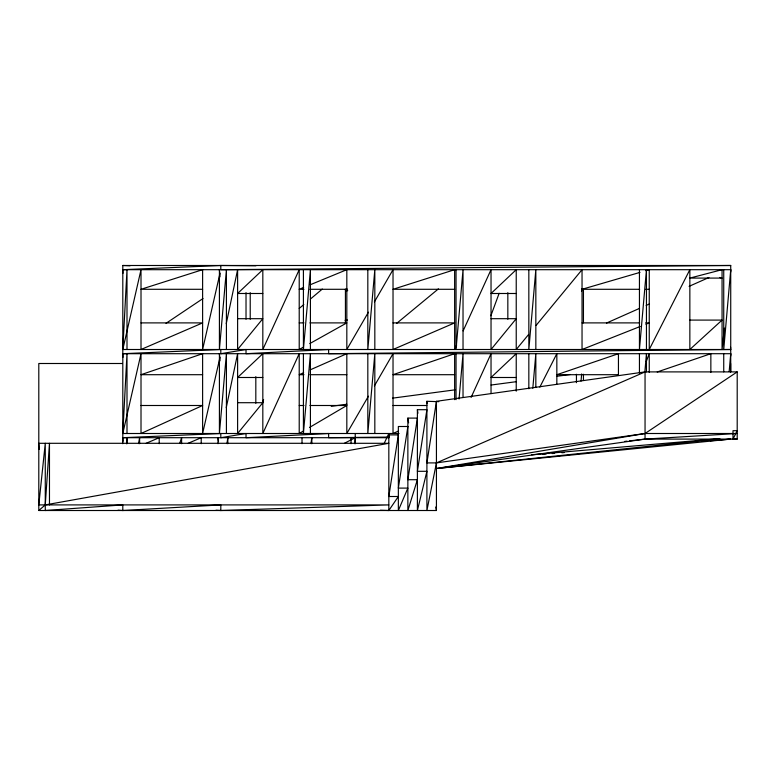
<?xml version="1.0" encoding="UTF-8"?>
<svg xmlns="http://www.w3.org/2000/svg" width="776" height="776" viewBox="0 0 776 776"><rect width="100%" height="100%" fill="white"/><g stroke="black" fill="none" stroke-linecap="round" stroke-linejoin="round"><path stroke-width="1.16" d="M730.604 347.076L730.73 349.501L122.802 349.501L127.002 269.689L127.002 349.501M399.068 433.503L122.802 433.503L127.002 353.701L127.002 433.503M730.604 272.104L730.73 269.689L122.802 269.689L122.996 273.317M730.604 356.116L730.73 353.701L122.802 353.701L122.996 357.329M126.634 443.707L127.002 437.703L127.002 443.707M354.845 443.707L355.224 437.703L344.466 443.261M122.453 363.498L38.8 363.498L38.8 510.511L45.27 504.904L49.47 443.3L49.47 504.904M459.062 398.961L463.029 353.701L463.029 397.225M532.811 388.243L535.838 353.701L535.838 387.554M581.563 291.136L581.767 288.75M581.04 381.094L581.67 373.945M644.885 371.568L646.447 353.701L646.447 371.84M730.73 269.689L723.736 349.501L723.736 269.689M729.168 371.568L730.73 353.701M724.386 328.054L722.058 349.501L722.058 269.689L689.854 278.089L722.058 278.089L719.75 277.488M226.951 443.6L227.814 437.703L227.814 443.707M310.963 443.6L311.826 437.703L311.826 443.707M717.47 440.176L730.73 439.1L436.432 468.51L645.05 439.1L737.2 439.1L737.2 371.898L645.05 371.898L436.432 401.299L426.907 462.903L436.432 462.903L645.05 433.503L737.2 433.503L645.05 439.1L629.462 440.884M138.506 443.6L139.612 437.703L139.612 443.707M226.252 323.679L237.611 269.689L237.611 349.501L262.821 318.694L237.611 318.694M226.252 407.681L237.611 353.701L237.611 433.503L262.821 402.705L237.611 402.705M122.802 349.501L141.009 269.689L141.009 349.501L202.614 322.894L141.009 322.894M122.802 433.503L141.009 353.701L141.009 433.503L202.614 405.499L141.009 405.499M220.015 273.21L202.614 349.501L202.614 269.689L141.009 289.293L202.614 289.293M220.015 357.222L202.614 433.503L202.614 353.701L141.009 374.701L202.614 374.701M262.773 402.986L263.578 399.465M179.712 443.397L181.613 437.703L181.613 443.707M490.859 315.774L499.143 293.299M646.214 361.567L649.25 353.701L649.25 372.364M456.627 345.126L454.629 349.501L454.629 269.689L393.025 289.293L454.629 289.293M463.107 330.915L491.033 269.689L491.033 349.501L516.234 318.694L491.033 318.694M471.09 397.428L491.033 353.701L491.033 393.597M384.246 443.241L388.825 433.503L388.825 510.511L380.366 510.23M539.834 387.127L556.838 353.701L556.838 383.926M368.425 312.185L346.824 349.501L346.824 269.689L310.293 284.734M374.43 301.825L393.025 269.689L393.025 349.501L454.629 322.894L393.025 322.894M368.425 396.187L346.824 433.503L346.824 353.701L310.293 369.812M374.43 385.827L393.025 353.701L393.025 433.503L398.524 431M388.825 510.511L398.35 496.504L388.825 496.504L398.35 434.899L388.825 434.899L389.193 437.276M528.475 334.65L516.234 349.501L516.234 269.689L491.033 293.493L516.234 293.493M536.129 325.367L582.039 269.689L582.039 349.501L640.287 326.444M347.056 288.944L345.427 290.69L347.726 290.69M299.206 308.431L303.833 304.561M310.303 299.138L322.312 289.06M396.614 323.408L438.411 288.876M166.006 323.34L203.011 298.527M737.2 371.898L645.05 433.503L436.432 468.51L719.924 438.838M303.358 431.068L299.216 433.503L299.216 353.701L262.821 433.503L262.821 353.701L237.611 377.495L262.821 377.495M309.566 427.421L346.824 405.499L309.934 405.499M303.455 347.134L299.216 349.501L299.216 269.689L262.821 349.501L262.821 269.689L237.611 293.493L262.821 293.493M309.799 343.584L346.824 322.894L309.934 322.894M606.502 323.058L639.54 308.373M646.146 305.434L649.454 303.959M689.098 286.334L708.915 277.527M303.649 372.742L299.216 374.701L303.979 374.701M146.14 443.3L159.206 437.703L159.206 443.707M188.141 443.3L201.217 437.703L201.217 443.707M303.649 287.469L299.216 289.293L303.979 289.293M645.884 324.222L649.25 322.894L645.651 322.894M657.233 371.976L710.855 353.701L710.855 372.364M639.977 272.395L582.039 289.293L639.647 289.293M645.768 270.708L649.25 269.689L649.25 349.501L689.854 269.689L689.854 349.501L722.058 320.09L689.854 320.09M45.27 504.904L388.825 443.3L38.8 443.3L39.207 449.343M331.255 406.314L346.872 404.238M392.53 398.156L455.008 389.843M491.053 385.041L516.283 381.685M557.129 376.244L570.341 374.488M345.068 320.323L347.473 320.003M624.67 441.428L627.066 441.156M531.715 454.746L717.47 438.838M542.57 454.319L546.188 454.028M552.221 453.543L554.636 453.349M561.872 452.757L564.288 452.563M701.785 441.447L705.403 441.156M710.234 440.758L715.055 440.37M122.802 510.511L220.811 504.904L220.811 510.511L388.825 504.904L38.8 504.904L45.27 443.3L45.27 510.511L122.802 504.904L122.802 510.511L118.01 510.191M122.802 269.689L220.811 265.489L255.944 265.78M122.802 353.701L220.811 349.501L220.811 353.701L246.021 349.501L246.021 353.701L328.626 349.501L328.626 353.701L730.73 349.501M123.035 441.301L122.802 437.703L220.811 433.503L220.811 437.703L246.021 433.503L246.021 437.703L328.626 433.503L328.626 437.703L389.183 437.072M730.73 371.84L730.73 265.489L220.811 269.689L220.811 265.489M122.802 443.707L122.802 265.489L730.73 265.489M309.934 289.293L346.824 289.293M645.651 289.293L649.25 289.293M299.216 322.894L303.979 322.894M582.039 322.894L639.647 322.894M309.934 374.701L346.824 374.701M454.629 374.701L393.025 374.701L454.629 353.701L454.629 399.65M618.443 374.701L556.838 374.701L618.443 353.701L618.443 375.458M516.234 377.495L491.033 377.495L516.234 353.701L516.234 391.182M645.05 439.1L645.05 371.898L436.432 462.903L426.907 510.511L426.907 401.299L438.818 401.667M299.216 405.499L303.979 405.499M393.025 405.499L426.849 405.499M417.391 409.699L426.907 409.699L417.391 471.304L426.907 471.304L417.391 510.511L417.391 409.699L417.934 413.259M407.866 418.099L417.391 418.099L407.866 479.704L417.391 479.704L407.866 510.511L407.866 418.099L408.603 422.842M122.802 437.703L389.183 437.703M38.8 510.511L436.432 510.511L436.432 401.299M122.802 265.489L130.067 265.799M215.97 510.23L220.811 510.511M732.408 438.809L737.2 439.1M435.734 507.029L436.432 510.511M426.907 401.299L427.275 403.675M218.531 441.243L218.017 437.703L218.017 443.707M220.044 276.838L219.414 269.689L219.414 349.501L226.417 269.689L226.417 349.501M220.044 360.84L219.414 353.701L219.414 433.503L226.417 353.701L226.417 433.503M730.623 363.498L730.623 371.946M723.736 353.701L723.736 371.84M646.447 349.501L646.447 269.689L639.443 349.501L639.443 269.689M639.443 353.701L639.443 373.043M583.445 289.041L583.445 322.894M583.445 374.255L583.445 380.298M576.442 374.255L576.442 382.714M535.838 349.501L535.838 269.689L528.834 349.501L528.834 269.689M528.834 353.701L528.834 388.766M507.834 292.668L507.834 319.266M463.029 349.501L463.029 269.689L456.036 349.501L456.036 269.689M456.036 353.701L456.036 399.65M374.827 349.501L374.827 269.689L367.824 349.501L367.824 269.689M374.827 433.503L374.827 353.701L367.824 433.503L367.824 353.701M355.224 433.503L355.224 443.707M351.024 437.703L351.024 443.707M345.427 289.041L345.427 322.894M310.419 349.501L310.419 269.689L303.416 349.501L303.416 269.689M310.419 433.503L310.419 353.701L303.416 433.503L303.416 353.701M302.019 437.703L302.019 443.707M255.818 376.67L255.818 403.277M250.221 292.668L250.221 319.266M246.021 292.668L246.021 319.266M407.866 426.499L398.35 488.104L407.866 488.104L398.35 510.511L398.35 426.499L407.866 426.499M737.2 430.699L733 439.1L733 430.699L737.2 430.699"/></g></svg>
